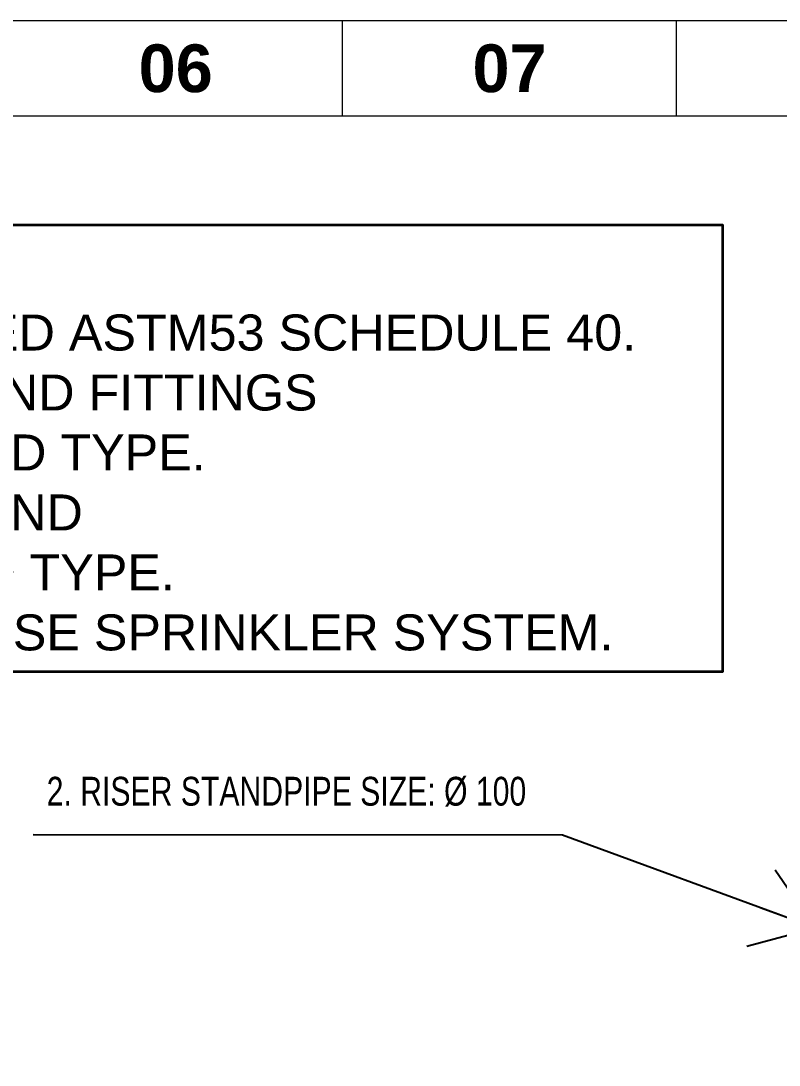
# Model space of a CAD drawing. Header units: inches. Extents: x -98933 to 1585249, y -3352739 to 192771.
# Drawn here: x 45075.5 to 45391.4, y 50626.2 to 51061.4 of the extents above; entities that cross this region are included whole.
import ezdxf

# ---------------------------------------------------------------- set-up
doc = ezdxf.new("R2010")
doc.units = ezdxf.units.IN
doc.header["$MEASUREMENT"] = 0
doc.layers.add('FIREFIGHTING', color=241, linetype='Continuous')
for name, color, linetype, lineweight in [('Hydrant Pipe', 1, 'Continuous', 25), ('Inline', 7, 'Continuous', 0), ('NI_TEXT', 144, 'Continuous', 15), ('Outline', 7, 'Continuous', 0), ('Scale', 7, 'Continuous', 0), ('Scale_Text', 7, 'Continuous', 0), ('SHEET', 186, 'Continuous', 35), ('Text', 7, 'Continuous', 0), ('Titelblk', 7, 'Continuous', 25), ('TITLE', 7, 'Continuous', 20)]:
    doc.layers.add(name, color=color, linetype=linetype, lineweight=lineweight)
doc.styles.add('AREAL', font='arial.ttf')
doc.styles.get("Standard").update_dxf_attribs({"font": 'arialbd.ttf', "height": 24})
doc.styles.add('STYLE3', font='arial.ttf', dxfattribs={"width": 0.75})
doc.dimstyles.new('st 01', dxfattribs={"dimtxt": 14, "dimasz": 2, "dimexe": 0.18, "dimexo": 0.0625, "dimgap": 0.09, "dimtad": 0, "dimdec": 0, "dimzin": 0, "dimdsep": 46, "dimlunit": 3, "dimtxsty": 'Standard', "dimblk": 'OPEN90', "dimcen": 0.09, "dimadec": 0, "dimazin": 0, "dimtfac": 1, "dimtdec": 0, "dimtofl": 0, "dimtmove": 0, "dimatfit": 3, "dimldrblk": 'OPEN90', "dimfxl": 0.18, "dimtolj": 1, "dimtzin": 0, "dimarcsym": 0})

# ---------------------------------------------------------------- blocks, each defined once
blk = doc.blocks.new('www')
at = {"layer": 'SHEET', "color": 7}
blk.add_lwpolyline([(-53842.73, 39693.39), (-53450.73, 39693.39), (-53450.73, 39572.23), (-53842.73, 39572.23)], close=True, dxfattribs=at)
at = {"layer": 'NI_TEXT', "insert": (-53837.57, 39685.33), "char_height": 9.7537, "width": 1359.5649, "attachment_point": 1, "style": 'AREAL'}
blk.add_mtext('{\\C5;NOTE:-\\C96;\\P\\C0;01. ALL PIPE SHOULD BE USED ASTM53 SCHEDULE 40.\\P02. Ø65mm ABOVE VALVES AND FITTINGS \\P      ARE FLANGE AND WELDED TYPE.\\P03. Ø65mm BELOW VALVES AND \\P      FITTINGS ARE THREADED TYPE.\\P04. THIS PROJECT DID NOT USE SPRINKLER SYSTEM.}', dxfattribs=at)
blk = doc.blocks.new('PAGE')
at = {"layer": 'Inline', "color": 252, "lineweight": 15}
blk.add_lwpolyline([(178051640.63, 22656441.11), (178051640.63, 22657235.79), (178050505.36, 22657235.79), (178050505.36, 22656441.11)], close=True, dxfattribs=at)
at = {"layer": 'Outline', "color": 252, "lineweight": 15}
blk.add_line((178051662.57, 22657252.66), (178050483.42, 22657252.66), dxfattribs=at)
at = {"layer": 'Scale', "color": 252, "lineweight": 9}
for p, q in [((178050837.01, 22657235.79), (178050837.01, 22657252.66)), ((178050896, 22657235.79), (178050896, 22657252.66))]:
    blk.add_line(p, q, dxfattribs=at)
at = {"layer": 'Scale_Text', "color": 252, "lineweight": 13, "char_height": 8.435, "width": 2.5102, "attachment_point": 5}
for s, insert in [('06', (178050807.51, 22657244.22)), ('07', (178050866.5, 22657244.22))]:
    blk.add_mtext(s, dxfattribs=dict(at, insert=insert))
blk = doc.blocks.new('Title')
at = {"layer": 'Titelblk', "color": 3, "linetype": 'Continuous', "lineweight": 0, "xscale": 3.014611567961765, "yscale": 3.014611567959946, "zscale": 3.014611567966516}
blk.add_blockref('PAGE', (-536855255.83, -68388223.96), dxfattribs=at)

msp = doc.modelspace()

# ---------------------------------------------------------------- block references
at = {"layer": 'FIREFIGHTING', "color": 201, "xscale": 1.53757659799885, "yscale": 1.537576597969746, "zscale": 1.537576597972144}
msp.add_blockref('www', (127552.41, -10055.21), dxfattribs=at)
at = {"layer": 'TITLE', "xscale": 0.7823455410753013, "yscale": 0.7823455410753013, "zscale": 0.7823455346014935}
msp.add_blockref('Title', (124338.27, 117879.99), dxfattribs=at)

# ---------------------------------------------------------------- texts
at = {"layer": 'Text', "color": 7, "linetype": 'Continuous', "lineweight": -2, "ltscale": 30, "insert": (45086.25, 50746.33, 0), "char_height": 12, "attachment_point": 1, "style": 'STYLE3'}
msp.add_mtext('2. RISER STANDPIPE SIZE: %%C 100', dxfattribs=at)

# ---------------------------------------------------------------- leaders
at = {"layer": 'Hydrant Pipe', "lineweight": -2}
msp.add_leader([(45406.43, 50683.29, 0), (45301.19, 50721.96, 0), (45080.59, 50722.21, 0)], dimstyle='st 01', override={"dimasz": 24, "dimgap": 0.09, "dimtad": 0, "dimclrd": 7, "dimclre": 7, "dimclrt": 7, "dimfxl": 0.125, "dimarcsym": 1}, dxfattribs=at)

doc.saveas('drawing.dxf')
